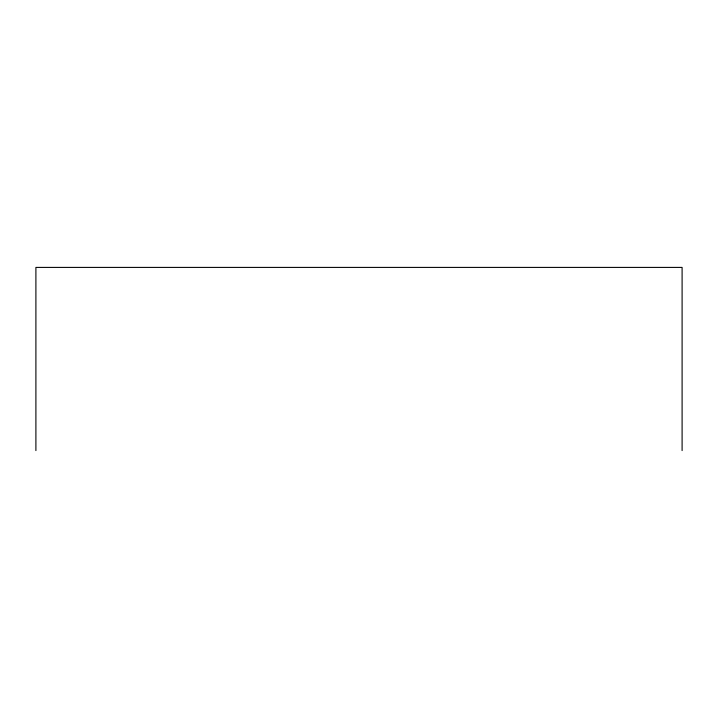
<?xml version="1.0" encoding="UTF-8"?>
<svg xmlns="http://www.w3.org/2000/svg" width="718" height="718" viewBox="0 0 718 718"><rect width="100%" height="100%" fill="white"/><g stroke="black" fill="none" stroke-linecap="round" stroke-linejoin="round"><path stroke-width="1.08" d="M682.1 450.59L682.1 267.41L35.9 267.41L35.9 450.59"/></g></svg>
